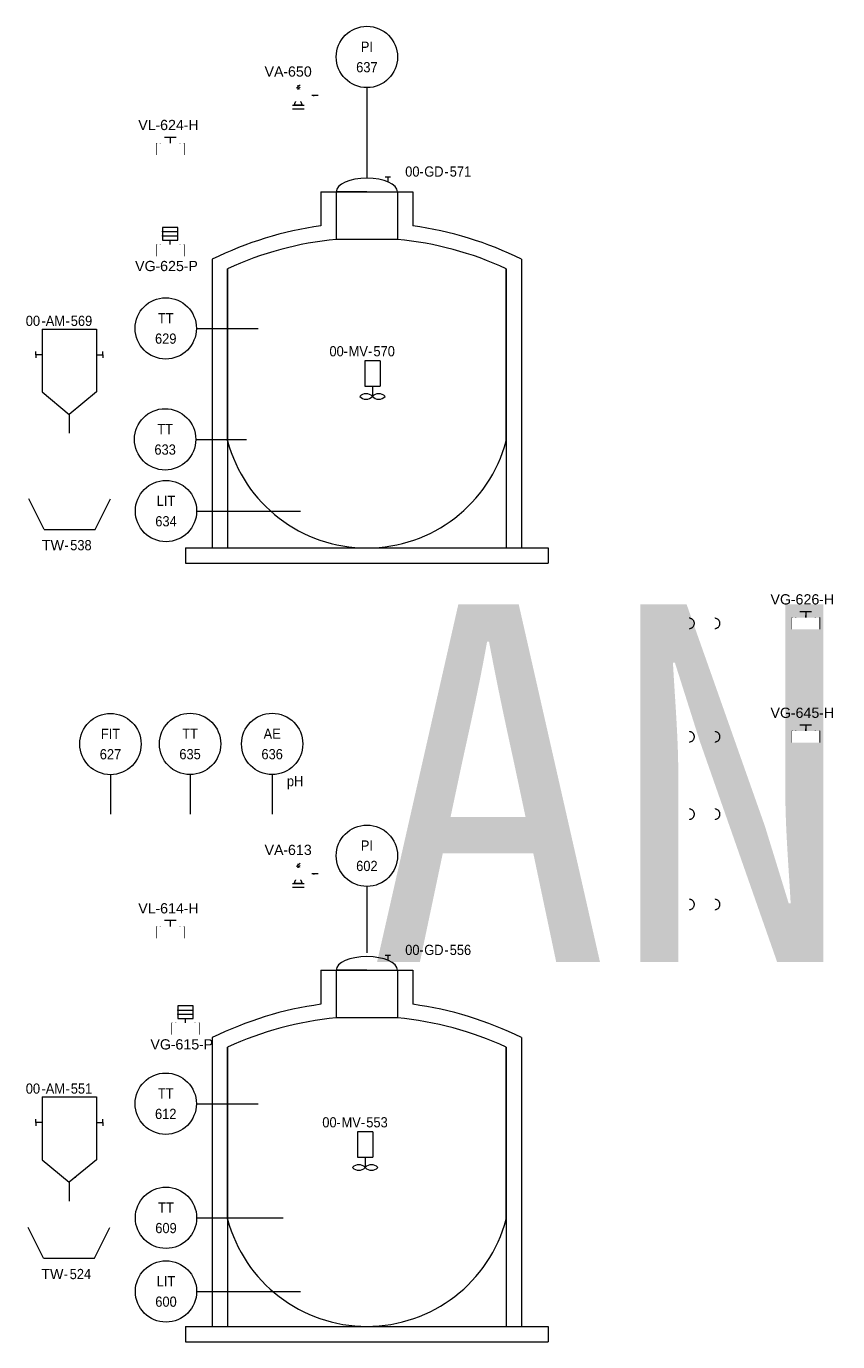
# Model space of a CAD drawing. Header units: millimetres. Extents: x 0 to 12089, y -479 to 374.
# Drawn here: x 9253.3 to 9412.1, y -61.1 to 196.4 of the extents above; entities that cross this region are included whole.
import ezdxf
from ezdxf.enums import TextEntityAlignment as Align

# ---------------------------------------------------------------- set-up
doc = ezdxf.new("R2018")
doc.units = ezdxf.units.MM
doc.header["$LTSCALE"] = 0.25
doc.set_wipeout_variables(frame=1)
doc.linetypes.add('ACAD_ISO05W100', pattern=[33, 24, -3, 0, -3, 0, -3])
for name, color, linetype, lineweight, true_color in [('equipment', 5, 'Continuous', 25, 0x0000ff), ('instrumentation', 7, 'Continuous', 25, 0xffffff), ('sludge', 7, 'ACAD_ISO05W100', 25, 0x261313), ('Text', 7, 'Continuous', 25, 0xffffff), ('unit', 1, 'Continuous', 25, 0xff0000), ('valve', 7, 'Continuous', 25, 0xffffff)]:
    doc.layers.add(name, color=color, linetype=linetype, lineweight=lineweight, true_color=true_color)
doc.styles.add('FlareSeparator$0$Organica', font='arial.ttf')
doc.styles.add('Organica', font='arial.ttf')
doc.styles.get("Standard").update_dxf_attribs({"font": 'arial.ttf'})
doc.styles.add('WasteContainer_Screeningcontainer_SB$0$Organica', font='arial.ttf')
doc.dimstyles.new('ISO-25', dxfattribs={"dimtxt": 2.5, "dimasz": 2.5, "dimexe": 1.25, "dimexo": 0.625, "dimtad": 1, "dimtxsty": 'Standard', "dimcen": 2.5, "dimadec": 0, "dimazin": 0, "dimtfac": 1, "dimtmove": 0, "dimatfit": 3, "dimfxl": 1, "dimarcsym": 0})

# ---------------------------------------------------------------- blocks, each defined once
blk = doc.blocks.new('break')
blk.add_arc((0, 0), 1, 270, 90)
blk.add_wipeout([(-0.12, -0.11), (-0.12, -0.89), (0, -1), (0.12, -0.89), (0.12, -0.11), (0, 0)])
blk.add_wipeout([(-0.12, 0.11), (-0.12, 0.89), (0, 1), (0.12, 0.89), (0.12, 0.11), (0, 0)])
blk = doc.blocks.new('digester')
at = {"lineweight": 25, "ltscale": 0.25}
for p, q in [((-9, 72.68), (-9, 66.04)), ((-9, 72.68), (9, 72.68)), ((0, 72.68), (-6, 72.68)), ((-6, 72.68), (-6, 63.38)), ((0, 72.68), (6, 72.68)), ((6, 72.68), (6, 63.38)), ((9, 72.68), (9, 66.04)), ((6, 63.38), (-6, 63.38)), ((-30.27, 59.51), (-30.27, 3)), ((30.27, 59.51), (30.27, 3)), ((-27.27, 23.98), (-27.27, 57.66)), ((-27.27, 57.66), (-27.27, 3)), ((27.27, 23.98), (27.27, 57.66)), ((27.27, 57.66), (27.27, 3)), ((-35.5, 3), (35.5, 3)), ((-35.5, 3), (-35.5, 0)), ((35.5, 3), (35.5, 0)), ((-35.5, 0), (35.5, 0))]:
    blk.add_line(p, q, dxfattribs=at)
for centre, radius, start, end in [((0.37, -2.43), 69.1, 97.7927, 116.3198), ((-0.37, -2.43), 69.1, 63.6802, 82.2073), ((0.25, -2.27), 65.95, 95.4381, 114.6631), ((-0.25, -2.27), 65.95, 65.3369, 84.5619), ((0, 31.21), 28.21, 194.8587, 345.1413)]:
    blk.add_arc(centre, radius, start, end)
at = {"style": 'Organica', "flags": 1}
for tag, p in [('HEIGHT', (0.02, -15.19)), ('DIAMETER', (0.14, -18.37)), ('LIQUIDLEVEL', (-0.01, -21.64)), ('VOLUME', (0.02, -24.88))]:
    blk.add_attdef(tag, text='', height=2, dxfattribs=at).set_placement(p, align=Align.MIDDLE_CENTER)
at = {"layer": 'Text', "lineweight": 30, "flags": 106}
blk.add_attdef('NAME1', text='', height=2.5, dxfattribs=at).set_placement((0, -8), align=Align.MIDDLE_CENTER)
blk = doc.blocks.new('*U172')
at = {"lineweight": 25, "ltscale": 0.25}
for p, q in [((3.6, 2.96), (4.6, 2.96)), ((4.1, 2.96), (4.1, 1.96)), ((-6, 0), (6, 0))]:
    blk.add_line(p, q, dxfattribs=at)
blk.add_ellipse((0, 0), major_axis=(-6, 0), ratio=0.447517, start_param=3.141593, end_param=6.283185)
at = {"char_height": 2, "width": 5.3402, "attachment_point": 6, "line_spacing_factor": 0.9, "style": 'Organica'}
for insert in [(11.1, 4), (16, 4)]:
    blk.add_mtext('{\\W0.9;-}', dxfattribs=dict(at, insert=insert))
at = {"style": 'Organica', "flags": 1}
for tag, p in [('NOTE', (18.31, 30.9)), ('NOTE_CHINESE', (18.31, 27.9)), ('MATERIAL_BODY', (18.31, 24.8)), ('MODEL', (18.42, 21.06)), ('MANUFACTURE', (18.42, 17.96)), ('UNIT_DIAMETER', (18.42, 14.96)), ('SP_DIAMETER', (18.42, 11.96)), ('PROCESSUNITAREA', (18.42, 8.38))]:
    blk.add_attdef(tag, text='', height=2, dxfattribs=at).set_placement(p, align=Align.MIDDLE_CENTER)
at = {"style": 'Organica', "width": 0.9}
for tag, p in [('AREA_CODE', (10.3, 4)), ('TAG_ID', (15, 4))]:
    blk.add_attdef(tag, text='', height=2, dxfattribs=at).set_placement(p, align=Align.MIDDLE_RIGHT)
at = {"style": 'Organica', "width": 0.9, "flags": 8}
blk.add_attdef('TAG', text='', height=2, dxfattribs=at).set_placement((18.31, 4), align=Align.MIDDLE_CENTER)
blk = doc.blocks.new('*U299')
at = {"color": 4, "lineweight": 25, "ltscale": 0.25}
blk.add_line((6, 17), (15.95, 17), dxfattribs=at)
at = {"color": 4}
blk.add_circle((0, 17), 6, dxfattribs=at)
at = {"style": 'Organica', "width": 0.9}
for tag, flags, p in [('EQUIP_TYPE', 9, (31.18, 65.35)), ('AREA_CODE', 9, (31.18, 62.35)), ('NOTE', 9, (31.18, 59.35)), ('NOTE_CHINESE', 9, (31.18, 56.35)), ('MODEL', 9, (31.18, 53.35)), ('MANUFACTURE', 9, (31.18, 50.35)), ('SPECIFICATION', 9, (31.18, 47.35)), ('DI', 9, (31.18, 44.35)), ('DO', 9, (31.18, 41.35)), ('AI', 9, (31.18, 38.35)), ('AO', 9, (31.18, 35.35)), ('PB', 9, (31.18, 32.35)), ('PO', 9, (31.18, 29.35)), ('PROCESSUNITAREA', 9, (31.18, 26.35)), ('TAG_ID', 8, (0, 19)), ('TAG', 8, (0, 15))]:
    blk.add_attdef(tag, text='', height=2, dxfattribs=dict(at, flags=flags)).set_placement(p, align=Align.MIDDLE_CENTER)
blk = doc.blocks.new('*U300')
at = {"color": 4, "lineweight": 25, "ltscale": 0.25}
blk.add_line((0, 11), (0, 3.27), dxfattribs=at)
at = {"color": 4}
blk.add_circle((0, 17), 6, dxfattribs=at)
at = {"style": 'Organica', "width": 0.9}
for tag, flags, p in [('SP_FLUID', 9, (31.18, 71.35)), ('SP_FLOW', 9, (31.18, 68.35)), ('EQUIP_TYPE', 9, (31.18, 65.35)), ('AREA_CODE', 9, (31.18, 62.35)), ('NOTE', 9, (31.18, 59.35)), ('NOTE_CHINESE', 9, (31.18, 56.35)), ('MODEL', 9, (31.18, 53.35)), ('MANUFACTURE', 9, (31.18, 50.35)), ('SPECIFICATION', 9, (31.18, 47.35)), ('DI', 9, (31.18, 44.35)), ('DO', 9, (31.18, 41.35)), ('AI', 9, (31.18, 38.35)), ('AO', 9, (31.18, 35.35)), ('PB', 9, (31.18, 32.35)), ('PO', 9, (31.18, 29.35)), ('PROCESSUNITAREA', 9, (31.18, 26.35)), ('TAG_ID', 8, (0, 19)), ('TAG', 8, (0, 15))]:
    blk.add_attdef(tag, text='', height=2, dxfattribs=dict(at, flags=flags)).set_placement(p, align=Align.MIDDLE_CENTER)
blk = doc.blocks.new('*U302')
at = {"color": 4, "lineweight": 25, "ltscale": 0.25}
blk.add_line((6, 17), (18.09, 17), dxfattribs=at)
at = {"color": 4}
blk.add_circle((0, 17), 6, dxfattribs=at)
at = {"style": 'Organica', "width": 0.9}
for tag, flags, p in [('EQUIP_TYPE', 9, (31.18, 65.35)), ('AREA_CODE', 9, (31.18, 62.35)), ('NOTE', 9, (31.18, 59.35)), ('NOTE_CHINESE', 9, (31.18, 56.35)), ('MODEL', 9, (31.18, 53.35)), ('MANUFACTURE', 9, (31.18, 50.35)), ('SPECIFICATION', 9, (31.18, 47.35)), ('DI', 9, (31.18, 44.35)), ('DO', 9, (31.18, 41.35)), ('AI', 9, (31.18, 38.35)), ('AO', 9, (31.18, 35.35)), ('PB', 9, (31.18, 32.35)), ('PO', 9, (31.18, 29.35)), ('PROCESSUNITAREA', 9, (31.18, 26.35)), ('TAG_ID', 8, (0, 19)), ('TAG', 8, (0, 15))]:
    blk.add_attdef(tag, text='', height=2, dxfattribs=dict(at, flags=flags)).set_placement(p, align=Align.MIDDLE_CENTER)
blk = doc.blocks.new('*U303')
at = {"color": 4, "lineweight": 25, "ltscale": 0.25}
blk.add_line((6, 17), (26.31, 17), dxfattribs=at)
at = {"color": 4}
blk.add_circle((0, 17), 6, dxfattribs=at)
at = {"style": 'Organica', "width": 0.9}
for tag, flags, p in [('EQUIP_TYPE', 9, (31.18, 65.35)), ('AREA_CODE', 9, (31.18, 62.35)), ('NOTE', 9, (31.18, 59.35)), ('NOTE_CHINESE', 9, (31.18, 56.35)), ('MODEL', 9, (31.18, 53.35)), ('MANUFACTURE', 9, (31.18, 50.35)), ('SPECIFICATION', 9, (31.18, 47.35)), ('DI', 9, (31.18, 44.35)), ('DO', 9, (31.18, 41.35)), ('AI', 9, (31.18, 38.35)), ('AO', 9, (31.18, 35.35)), ('PB', 9, (31.18, 32.35)), ('PO', 9, (31.18, 29.35)), ('PROCESSUNITAREA', 9, (31.18, 26.35)), ('TAG_ID', 8, (0, 19)), ('TAG', 8, (0, 15))]:
    blk.add_attdef(tag, text='', height=2, dxfattribs=dict(at, flags=flags)).set_placement(p, align=Align.MIDDLE_CENTER)
blk = doc.blocks.new('*U304')
at = {"color": 4, "lineweight": 25, "ltscale": 0.25}
blk.add_line((0, 11), (0, 3.25), dxfattribs=at)
at = {"color": 4}
blk.add_circle((0, 17), 6, dxfattribs=at)
at = {"style": 'Organica', "width": 0.9}
for tag, flags, p in [('EQUIP_TYPE', 9, (31.18, 65.35)), ('AREA_CODE', 9, (31.18, 62.35)), ('NOTE', 9, (31.18, 59.35)), ('NOTE_CHINESE', 9, (31.18, 56.35)), ('MODEL', 9, (31.18, 53.35)), ('MANUFACTURE', 9, (31.18, 50.35)), ('SPECIFICATION', 9, (31.18, 47.35)), ('DI', 9, (31.18, 44.35)), ('DO', 9, (31.18, 41.35)), ('AI', 9, (31.18, 38.35)), ('AO', 9, (31.18, 35.35)), ('PB', 9, (31.18, 32.35)), ('PO', 9, (31.18, 29.35)), ('PROCESSUNITAREA', 9, (31.18, 26.35)), ('TAG_ID', 8, (0, 19)), ('TAG', 8, (0, 15))]:
    blk.add_attdef(tag, text='', height=2, dxfattribs=dict(at, flags=flags)).set_placement(p, align=Align.MIDDLE_CENTER)
blk = doc.blocks.new('*U305')
at = {"color": 4, "lineweight": 25, "ltscale": 0.25}
blk.add_line((0, 11), (0, 3.25), dxfattribs=at)
at = {"color": 4}
blk.add_circle((0, 17), 6, dxfattribs=at)
at = {"insert": (4.49, 9.42), "char_height": 2, "width": 5.3402, "attachment_point": 5, "line_spacing_factor": 0.9, "style": 'Organica'}
blk.add_mtext('\\pxqc;{\\W0.9;pH}', dxfattribs=at)
at = {"style": 'Organica', "width": 0.9}
for tag, flags, p in [('EQUIP_TYPE', 9, (31.18, 65.35)), ('AREA_CODE', 9, (31.18, 62.35)), ('NOTE', 9, (31.18, 59.35)), ('NOTE_CHINESE', 9, (31.18, 56.35)), ('MODEL', 9, (31.18, 53.35)), ('MANUFACTURE', 9, (31.18, 50.35)), ('SPECIFICATION', 9, (31.18, 47.35)), ('DI', 9, (31.18, 44.35)), ('DO', 9, (31.18, 41.35)), ('AI', 9, (31.18, 38.35)), ('AO', 9, (31.18, 35.35)), ('PB', 9, (31.18, 32.35)), ('PO', 9, (31.18, 29.35)), ('PROCESSUNITAREA', 9, (31.18, 26.35)), ('TAG_ID', 8, (0, 19)), ('TAG', 8, (0, 15))]:
    blk.add_attdef(tag, text='', height=2, dxfattribs=dict(at, flags=flags)).set_placement(p, align=Align.MIDDLE_CENTER)
blk = doc.blocks.new('*U306')
at = {"color": 4, "lineweight": 25, "ltscale": 0.25}
blk.add_line((0, 11), (0, -6.74), dxfattribs=at)
at = {"color": 4}
blk.add_circle((0, 17), 6, dxfattribs=at)
at = {"style": 'Organica', "width": 0.9}
for tag, flags, p in [('SP_FLUID', 9, (31.18, 71.35)), ('SP_FLOW', 9, (31.18, 68.35)), ('EQUIP_TYPE', 9, (31.18, 65.35)), ('AREA_CODE', 9, (31.18, 62.35)), ('NOTE', 9, (31.18, 59.35)), ('NOTE_CHINESE', 9, (31.18, 56.35)), ('MODEL', 9, (31.18, 53.35)), ('MANUFACTURE', 9, (31.18, 50.35)), ('SPECIFICATION', 9, (31.18, 47.35)), ('DI', 9, (31.18, 44.35)), ('DO', 9, (31.18, 41.35)), ('AI', 9, (31.18, 38.35)), ('AO', 9, (31.18, 35.35)), ('PB', 9, (31.18, 32.35)), ('PO', 9, (31.18, 29.35)), ('PROCESSUNITAREA', 9, (31.18, 26.35)), ('TAG_ID', 8, (0, 19)), ('TAG', 8, (0, 15))]:
    blk.add_attdef(tag, text='', height=2, dxfattribs=dict(at, flags=flags)).set_placement(p, align=Align.MIDDLE_CENTER)
blk = doc.blocks.new('*U309')
at = {"color": 4, "lineweight": 25, "ltscale": 0.25}
blk.add_line((6, 17), (22.95, 17), dxfattribs=at)
at = {"color": 4}
blk.add_circle((0, 17), 6, dxfattribs=at)
at = {"style": 'Organica', "width": 0.9}
for tag, flags, p in [('EQUIP_TYPE', 9, (31.18, 65.35)), ('AREA_CODE', 9, (31.18, 62.35)), ('NOTE', 9, (31.18, 59.35)), ('NOTE_CHINESE', 9, (31.18, 56.35)), ('MODEL', 9, (31.18, 53.35)), ('MANUFACTURE', 9, (31.18, 50.35)), ('SPECIFICATION', 9, (31.18, 47.35)), ('DI', 9, (31.18, 44.35)), ('DO', 9, (31.18, 41.35)), ('AI', 9, (31.18, 38.35)), ('AO', 9, (31.18, 35.35)), ('PB', 9, (31.18, 32.35)), ('PO', 9, (31.18, 29.35)), ('PROCESSUNITAREA', 9, (31.18, 26.35)), ('TAG_ID', 8, (0, 19)), ('TAG', 8, (0, 15))]:
    blk.add_attdef(tag, text='', height=2, dxfattribs=dict(at, flags=flags)).set_placement(p, align=Align.MIDDLE_CENTER)
blk = doc.blocks.new('*U313')
at = {"color": 4, "lineweight": 25, "ltscale": 0.25}
blk.add_line((6, 17), (26.31, 17), dxfattribs=at)
at = {"color": 4}
blk.add_circle((0, 17), 6, dxfattribs=at)
at = {"style": 'Organica', "width": 0.9}
for tag, flags, p in [('EQUIP_TYPE', 9, (31.18, 65.35)), ('AREA_CODE', 9, (31.18, 62.35)), ('NOTE', 9, (31.18, 59.35)), ('NOTE_CHINESE', 9, (31.18, 56.35)), ('MODEL', 9, (31.18, 53.35)), ('MANUFACTURE', 9, (31.18, 50.35)), ('SPECIFICATION', 9, (31.18, 47.35)), ('DI', 9, (31.18, 44.35)), ('DO', 9, (31.18, 41.35)), ('AI', 9, (31.18, 38.35)), ('AO', 9, (31.18, 35.35)), ('PB', 9, (31.18, 32.35)), ('PO', 9, (31.18, 29.35)), ('PROCESSUNITAREA', 9, (31.18, 26.35)), ('TAG_ID', 8, (0, 19)), ('TAG', 8, (0, 15))]:
    blk.add_attdef(tag, text='', height=2, dxfattribs=dict(at, flags=flags)).set_placement(p, align=Align.MIDDLE_CENTER)
blk = doc.blocks.new('*U225')
at = {"color": 4, "lineweight": 25, "ltscale": 0.25}
blk.add_line((0, 11), (0, -2), dxfattribs=at)
at = {"color": 4}
blk.add_circle((0, 17), 6, dxfattribs=at)
at = {"style": 'Organica', "width": 0.9}
for tag, flags, p in [('SP_FLUID', 9, (31.18, 71.35)), ('SP_FLOW', 9, (31.18, 68.35)), ('EQUIP_TYPE', 9, (31.18, 65.35)), ('AREA_CODE', 9, (31.18, 62.35)), ('NOTE', 9, (31.18, 59.35)), ('NOTE_CHINESE', 9, (31.18, 56.35)), ('MODEL', 9, (31.18, 53.35)), ('MANUFACTURE', 9, (31.18, 50.35)), ('SPECIFICATION', 9, (31.18, 47.35)), ('DI', 9, (31.18, 44.35)), ('DO', 9, (31.18, 41.35)), ('AI', 9, (31.18, 38.35)), ('AO', 9, (31.18, 35.35)), ('PB', 9, (31.18, 32.35)), ('PO', 9, (31.18, 29.35)), ('PROCESSUNITAREA', 9, (31.18, 26.35)), ('TAG_ID', 8, (0, 19)), ('TAG', 8, (0, 15))]:
    blk.add_attdef(tag, text='', height=2, dxfattribs=dict(at, flags=flags)).set_placement(p, align=Align.MIDDLE_CENTER)
blk = doc.blocks.new('*U351')
at = {"lineweight": 25, "ltscale": 0.25}
for p, q in [((-5.3, 13.35), (5.3, 13.35)), ((-5.3, 13.35), (-5.3, 1.08)), ((5.3, 13.35), (5.3, 1.08)), ((-6.55, 8.36), (-6.55, 8.98)), ((-5.3, 8.36), (-6.55, 8.36)), ((-6.55, 8.36), (-6.55, 7.73)), ((5.3, 8.36), (6.55, 8.36)), ((6.55, 8.36), (6.55, 8.98)), ((6.55, 8.36), (6.55, 7.73)), ((-5.3, 1.08), (0, -3.34)), ((5.3, 1.08), (0, -3.34)), ((1.21, -2.33), (1.25, -2.33)), ((0, -3.34), (0, -7.03))]:
    blk.add_line(p, q, dxfattribs=at)
at = {"char_height": 2, "width": 5.3402, "attachment_point": 6, "line_spacing_factor": 0.9, "style": 'Organica'}
for insert in [(-4.61, 14.99), (0.09, 14.99)]:
    blk.add_mtext('{\\W0.9;-}', dxfattribs=dict(at, insert=insert))
at = {"style": 'Organica', "flags": 1}
for tag, p in [('NOTE', (24.97, 53.07)), ('NOTE_CHINESE', (24.97, 50.07)), ('MATERIAL_BODY', (24.97, 46.96)), ('INSTALLED_POWER', (24.97, 43.76)), ('CONSUMED_POWER', (24.97, 40.76)), ('MODEL', (24.97, 37.65)), ('MANUFACTURE', (24.97, 34.54)), ('SP_FLOW', (24.97, 28.54)), ('UNIT_FLOW', (24.97, 25.54)), ('PROCESSUNITAREA', (24.97, 22.15))]:
    blk.add_attdef(tag, text='', height=2, dxfattribs=at).set_placement(p, align=Align.MIDDLE_CENTER)
at = {"style": 'Organica', "width": 0.9}
for tag, p in [('AREA_CODE', (-5.71, 14.99)), ('TAG_ID', (-0.84, 14.99))]:
    blk.add_attdef(tag, text='', height=2, dxfattribs=at).set_placement(p, align=Align.MIDDLE_RIGHT)
at = {"style": 'Organica', "width": 0.9, "flags": 8}
blk.add_attdef('TAG', text='', height=2, dxfattribs=at).set_placement((2.4, 14.99), align=Align.MIDDLE_CENTER)
blk = doc.blocks.new('*U487')
at = {"lineweight": 25, "ltscale": 0.25}
for p, q in [((1, 2.5), (1, -2.5)), ((4, 2.5), (1, 2.5)), ((4, 2.5), (4, -2.5)), ((1, -2.5), (4, -2.5)), ((2.5, -2.5), (2.5, -4.5))]:
    blk.add_line(p, q, dxfattribs=at)
for centre, start, end in [((1.26, -5.67), 43.3642, 136.6358), ((1.26, -3.33), 223.3642, 316.6358), ((3.74, -5.67), 43.3642, 136.6358), ((3.74, -3.33), 223.3642, 316.6358)]:
    blk.add_arc(centre, 1.71, start, end)
at = {"char_height": 2, "width": 5.3402, "attachment_point": 6, "line_spacing_factor": 0.9, "style": 'Organica'}
for insert in [(-2.3, 4.35), (2.5, 4.35)]:
    blk.add_mtext('{\\W0.9;-}', dxfattribs=dict(at, insert=insert))
at = {"style": 'Organica', "flags": 1}
for tag, p in [('EQUIP_TYPE', (24.21, 100.23)), ('NOTE', (24.21, 97.23)), ('NOTE_CHINESE', (24.21, 94.23)), ('MATERIAL_BODY', (24.21, 91.13)), ('MATERIAL_SHAFT', (24.21, 88.13)), ('MATERIAL_BLADE', (24.21, 85.13)), ('POWER_INSTALLED', (24.21, 81.92)), ('POWER_CONSUMED', (24.21, 78.92)), ('MODEL', (24.21, 75.81)), ('MANUFACTURE', (24.21, 72.7)), ('UNIT_TANKW', (24.37, 69.45)), ('UNIT_TANKL', (24.37, 66.45)), ('UNIT_TANKD', (24.37, 63.45)), ('UNIT_TANKV', (24.37, 60.45)), ('SP_TANKW', (24.37, 57.45)), ('SP_TANKL', (24.37, 54.24)), ('SP_TANKD', (24.37, 51.13)), ('SP_TANKV', (24.37, 48.13)), ('STB_DTY', (24.55, 44.95)), ('INSTALLATION', (24.55, 41.95)), ('RUNNINGHOURS', (25.37, 38.97)), ('DI', (25.37, 35.97)), ('DO', (25.37, 32.97)), ('PB', (25.37, 23.97)), ('PO', (25.37, 20.97)), ('NUMBER_OF_UNIT', (25.37, 17.58)), ('PROCESSUNITAREA', (25.37, 13.71))]:
    blk.add_attdef(tag, text='', height=2, dxfattribs=at).set_placement(p, align=Align.MIDDLE_CENTER)
at = {"style": 'Organica', "width": 0.9}
for tag, p in [('AREA_CODE', (-3.1, 4.35)), ('TAG_ID', (1.64, 4.35))]:
    blk.add_attdef(tag, text='', height=2, dxfattribs=at).set_placement(p, align=Align.MIDDLE_RIGHT)
at = {"style": 'Organica', "width": 0.9, "flags": 8}
blk.add_attdef('TAG', text='', height=2, dxfattribs=at).set_placement((4.81, 4.35), align=Align.MIDDLE_CENTER)
blk = doc.blocks.new('*U536')
at = {"lineweight": 25, "ltscale": 0.25}
for p, q in [((0, 0), (-3, 6)), ((10, 0), (13, 6)), ((0, 0), (10, 0))]:
    blk.add_line(p, q, dxfattribs=at)
at = {"insert": (4.8, -3.09), "char_height": 2, "width": 5.3402, "attachment_point": 6, "line_spacing_factor": 0.9, "style": 'FlareSeparator$0$Organica'}
blk.add_mtext('{\\W0.9;-}', dxfattribs=at)
at = {"flags": 1}
for tag, style, p in [('NOTE', 'FlareSeparator$0$Organica', (32.34, 64.82)), ('STB_DTY', 'WasteContainer_Screeningcontainer_SB$0$Organica', (32.87, 61.29)), ('MODEL', 'WasteContainer_Screeningcontainer_SB$0$Organica', (32.87, 54.87)), ('MANUFACTURE', 'WasteContainer_Screeningcontainer_SB$0$Organica', (32.87, 51.77)), ('SP_VOLUME', 'WasteContainer_Screeningcontainer_SB$0$Organica', (32.95, 48.47)), ('EQUIP_TYPE', 'FlareSeparator$0$Organica', (33.98, 43.48)), ('NOTE_CHINESE', 'FlareSeparator$0$Organica', (33.98, 37.48)), ('STB_DTY', 'FlareSeparator$0$Organica', (33.98, 34.48)), ('MATERIAL_BODY', 'FlareSeparator$0$Organica', (33.98, 31.37)), ('MODEL', 'FlareSeparator$0$Organica', (33.98, 28.06)), ('MANUFACTURE', 'FlareSeparator$0$Organica', (33.98, 24.95)), ('SP_VOLUME', 'FlareSeparator$0$Organica', (34.06, 21.66)), ('UNIT_VOLUME', 'FlareSeparator$0$Organica', (34.06, 18.66))]:
    blk.add_attdef(tag, text='', height=2, dxfattribs=dict(at, style=style)).set_placement(p, align=Align.MIDDLE_CENTER)
at = {"style": 'FlareSeparator$0$Organica'}
blk.add_attdef('TAG_ID', text='', height=2, dxfattribs=at).set_placement((3.89, -3.09), align=Align.MIDDLE_RIGHT)
at = {"style": 'FlareSeparator$0$Organica', "width": 0.9, "flags": 8}
blk.add_attdef('TAG', text='', height=2, dxfattribs=at).set_placement((5.11, -3.09), align=Align.MIDDLE_LEFT)
blk = doc.blocks.new('*U767')
blk.add_hatch(color=256).paths.add_polyline_path([(-0.5, 0, 1), (0.5, 0, 1)])
at = {"lineweight": 25, "ltscale": 0.25}
for p, q in [((-2.67, 1.14), (-2.67, -1.14)), ((-1.9, -1.14), (-1.9, 1.14)), ((-0.46, 0.19), (-1.9, 0.76)), ((1.14, 2.29), (-1.14, 2.29)), ((0, 2.29), (0, 0)), ((0.46, 0.19), (1.9, 0.76)), ((1.9, -1.14), (1.9, 1.14)), ((2.67, 1.14), (2.67, -1.14)), ((-1.9, -0.76), (-0.46, -0.19)), ((1.9, -0.76), (0.46, -0.19))]:
    blk.add_line(p, q, dxfattribs=at)
blk.add_circle((0, 0), 0.5)
at = {"char_height": 2, "width": 5.3402, "style": 'Organica'}
for s, insert, attachment_point in [('-H', (2.6, 4.7), 4), ('-', (-1.98, 4.7), 6)]:
    blk.add_mtext(s, dxfattribs=dict(at, insert=insert, attachment_point=attachment_point))
at = {"style": 'Organica'}
for tag, flags, p in [('EQUIP_TYPE', 1, (-8.63, 62.54)), ('NOTE', 1, (-8.63, 59.54)), ('NOTE_CHINESE', 1, (-8.63, 56.54)), ('AREA_CODE', 1, (-8.63, 53.54)), ('DI', 1, (-8.63, 50.54)), ('DO', 1, (-8.63, 47.54)), ('AI', 1, (-8.63, 44.54)), ('AO', 1, (-8.63, 41.54)), ('PB', 1, (-8.63, 38.54)), ('PO', 1, (-8.63, 35.54)), ('SP_ACTUATED', 1, (-8.63, 32.54)), ('SIZE', 1, (-8.63, 23.54)), ('MATERIAL', 1, (-8.63, 19.54)), ('PRESSURE', 1, (-8.63, 15.54)), ('PROCESSUNITAREA', 1, (-8.63, 11.72)), ('TAG', 8, (0.33, 4.7))]:
    blk.add_attdef(tag, text='', height=2, dxfattribs=dict(at, flags=flags)).set_placement(p, align=Align.MIDDLE_CENTER)
blk.add_attdef('TAG_ID', text='', height=2, dxfattribs=at).set_placement((-2.86, 4.7), align=Align.MIDDLE_RIGHT)
blk.add_wipeout([(-2.67, 1.14), (2.67, 1.14), (2.67, -1.14), (-2.67, -1.14)])
blk = doc.blocks.new('*U768')
at = {"lineweight": 25, "ltscale": 0.25}
for p, q in [((1.5, 4.5), (-1.5, 4.5)), ((-1.5, 4.5), (-1.5, 2)), ((-1.5, 3.67), (1.5, 3.67)), ((-1.5, 2.83), (1.5, 2.83)), ((1.5, 2), (1.5, 4.5)), ((-2.67, 1.14), (-2.67, -1.14)), ((-1.9, -1.14), (-1.9, 1.14)), ((1.9, -0.76), (-1.9, 0.76)), ((-1.9, -0.76), (1.9, 0.76)), ((-1.5, 2), (0, 2)), ((0, 0.5), (0, 2)), ((0, 2), (1.5, 2)), ((0, 0), (0, 1.55)), ((1.9, -1.14), (1.9, 1.14)), ((2.67, 1.14), (2.67, -1.14))]:
    blk.add_line(p, q, dxfattribs=at)
for p in [(-1.5, 3.67), (-1.5, 2.83)]:
    blk.add_point(p)
at = {"char_height": 2, "width": 5.3402, "style": 'Organica'}
for s, insert, attachment_point in [('-P', (2.6, -3.05), 4), ('-', (-1.98, -3.05), 6)]:
    blk.add_mtext(s, dxfattribs=dict(at, insert=insert, attachment_point=attachment_point))
at = {"style": 'Organica'}
for tag, flags, p in [('EQUIP_TYPE', 1, (-8.63, 62.54)), ('NOTE', 1, (-8.63, 59.54)), ('NOTE_CHINESE', 1, (-8.63, 56.54)), ('AREA_CODE', 1, (-8.63, 53.54)), ('DI', 1, (-8.63, 50.54)), ('DO', 1, (-8.63, 47.54)), ('AI', 1, (-8.63, 44.54)), ('AO', 1, (-8.63, 41.54)), ('PB', 1, (-8.63, 38.54)), ('PO', 1, (-8.63, 35.54)), ('SP_ACTUATED', 1, (-8.63, 32.54)), ('SIZE', 1, (-8.63, 23.54)), ('MATERIAL', 1, (-8.63, 19.54)), ('PRESSURE', 1, (-8.63, 15.54)), ('PROCESSUNITAREA', 1, (-8.63, 11.72)), ('TAG', 8, (0.33, -3.05))]:
    blk.add_attdef(tag, text='', height=2, dxfattribs=dict(at, flags=flags)).set_placement(p, align=Align.MIDDLE_CENTER)
blk.add_attdef('TAG_ID', text='', height=2, dxfattribs=at).set_placement((-2.86, -3.05), align=Align.MIDDLE_RIGHT)
blk.add_wipeout([(-2.67, 1.14), (2.67, 1.14), (2.67, -1.14), (-2.67, -1.14)])
blk = doc.blocks.new('*U769')
at = {"lineweight": 25, "ltscale": 0.25}
for p, q in [((-2.67, 1.14), (-2.67, -1.14)), ((-1.9, -1.14), (-1.9, 1.14)), ((1.9, -0.76), (-1.9, 0.76)), ((-1.9, -0.76), (1.9, 0.76)), ((1.14, 2.29), (-1.14, 2.29)), ((0, 2.29), (0, 0)), ((0, 0), (0, 1.55)), ((1.9, -1.14), (1.9, 1.14)), ((2.67, 1.14), (2.67, -1.14))]:
    blk.add_line(p, q, dxfattribs=at)
at = {"char_height": 2, "width": 5.3402, "style": 'Organica'}
for s, insert, attachment_point in [('-H', (2.6, 4.7), 4), ('-', (-1.98, 4.7), 6)]:
    blk.add_mtext(s, dxfattribs=dict(at, insert=insert, attachment_point=attachment_point))
at = {"style": 'Organica'}
for tag, flags, p in [('EQUIP_TYPE', 1, (-8.63, 62.54)), ('NOTE', 1, (-8.63, 59.54)), ('NOTE_CHINESE', 1, (-8.63, 56.54)), ('AREA_CODE', 1, (-8.63, 53.54)), ('DI', 1, (-8.63, 50.54)), ('DO', 1, (-8.63, 47.54)), ('AI', 1, (-8.63, 44.54)), ('AO', 1, (-8.63, 41.54)), ('PB', 1, (-8.63, 38.54)), ('PO', 1, (-8.63, 35.54)), ('SP_ACTUATED', 1, (-8.63, 32.54)), ('SIZE', 1, (-8.63, 23.54)), ('MATERIAL', 1, (-8.63, 19.54)), ('PRESSURE', 1, (-8.63, 15.54)), ('PROCESSUNITAREA', 1, (-8.63, 11.72)), ('TAG', 8, (0.33, 4.7))]:
    blk.add_attdef(tag, text='', height=2, dxfattribs=dict(at, flags=flags)).set_placement(p, align=Align.MIDDLE_CENTER)
blk.add_attdef('TAG_ID', text='', height=2, dxfattribs=at).set_placement((-2.86, 4.7), align=Align.MIDDLE_RIGHT)
blk.add_wipeout([(-2.67, 1.14), (2.67, 1.14), (2.67, -1.14), (-2.67, -1.14)])
blk = doc.blocks.new('*U782')
at = {"lineweight": 25, "ltscale": 0.25}
for p, q in [((-0.36, 1.42), (0.36, 2.1)), ((-0.36, 0.93), (0.36, 1.62)), ((-0.36, 0.49), (0.36, 1.18)), ((0, 0.5), (0, 2)), ((0, 0), (0, 1.55)), ((-1.14, -1.9), (1.15, -1.9)), ((1.15, -2.66), (-1.14, -2.66))]:
    blk.add_line(p, q, dxfattribs=at)
blk.add_lwpolyline([(0, 0), (0.76, -1.9), (-0.76, -1.9)], close=True, dxfattribs=at)
blk.add_lwpolyline([(0, 0), (1.9, -0.76), (1.9, 0.76), (0, 0)], dxfattribs=at)
at = {"insert": (-1.98, 4.7), "char_height": 2, "width": 5.3402, "attachment_point": 6, "style": 'Organica'}
blk.add_mtext('-', dxfattribs=at)
at = {"style": 'Organica'}
for tag, flags, p in [('EQUIP_TYPE', 1, (-8.63, 62.54)), ('NOTE', 1, (-8.63, 59.54)), ('NOTE_CHINESE', 1, (-8.63, 56.54)), ('AREA_CODE', 1, (-8.63, 53.54)), ('DI', 1, (-8.63, 50.54)), ('DO', 1, (-8.63, 47.54)), ('AI', 1, (-8.63, 44.54)), ('AO', 1, (-8.63, 41.54)), ('PB', 1, (-8.63, 38.54)), ('PO', 1, (-8.63, 35.54)), ('SP_ACTUATED', 1, (-8.63, 32.54)), ('SIZE', 1, (-8.63, 23.54)), ('MATERIAL', 1, (-8.63, 19.54)), ('PRESSURE', 1, (-8.63, 15.54)), ('PROCESSUNITAREA', 1, (-8.63, 11.72)), ('TAG', 8, (0.33, 4.7))]:
    blk.add_attdef(tag, text='', height=2, dxfattribs=dict(at, flags=flags)).set_placement(p, align=Align.MIDDLE_CENTER)
blk.add_attdef('TAG_ID', text='', height=2, dxfattribs=at).set_placement((-2.86, 4.7), align=Align.MIDDLE_RIGHT)
blk.add_leader([(3.91, 0), (1.9, 0)], dimstyle='ISO-25', override={"dimasz": 1, "dimgap": 0.625, "dimtad": 0})
blk.add_wipeout([(-2.67, 1.14), (2.67, 1.14), (2.67, -1.14), (-2.67, -1.14)])

msp = doc.modelspace()

# ---------------------------------------------------------------- block references
at = {"layer": 'equipment'}
ref = msp.add_blockref('*U172', (9319.94, 163.93), dxfattribs=at)
ref.add_attrib('TAG', '571', dxfattribs={"layer": '0', "height": 2, "style": 'Organica', "width": 0.9}).set_placement((9338.25, 167.93), align=Align.MIDDLE_CENTER)
ref.add_attrib('AREA_CODE', '00', dxfattribs={"layer": '0', "height": 2, "style": 'Organica', "width": 0.9}).set_placement((9330.24, 167.93), align=Align.MIDDLE_RIGHT)
ref.add_attrib('TAG_ID', 'GD', dxfattribs={"layer": '0', "height": 2, "style": 'Organica', "width": 0.9}).set_placement((9334.94, 167.93), align=Align.MIDDLE_RIGHT)
ref = msp.add_blockref('*U351', (9261.69, 123.72), dxfattribs=at)
ref.add_attrib('TAG', '569', dxfattribs={"layer": '0', "height": 2, "style": 'Organica', "width": 0.9}).set_placement((9264.08, 138.71), align=Align.MIDDLE_CENTER)
ref.add_attrib('TAG_ID', 'AM', dxfattribs={"layer": '0', "height": 2, "style": 'Organica', "width": 0.9}).set_placement((9260.85, 138.71), align=Align.MIDDLE_RIGHT)
ref.add_attrib('AREA_CODE', '00', dxfattribs={"layer": '0', "height": 2, "style": 'Organica', "width": 0.9}).set_placement((9255.97, 138.71), align=Align.MIDDLE_RIGHT)
ref = msp.add_blockref('*U487', (9318.51, 128.41), dxfattribs=at)
ref.add_attrib('TAG', '570', dxfattribs={"layer": '0', "height": 2, "style": 'Organica', "width": 0.9}).set_placement((9323.32, 132.76), align=Align.MIDDLE_CENTER)
ref.add_attrib('AREA_CODE', '00', dxfattribs={"layer": '0', "height": 2, "style": 'Organica', "width": 0.9}).set_placement((9315.41, 132.76), align=Align.MIDDLE_RIGHT)
ref.add_attrib('TAG_ID', 'MV', dxfattribs={"layer": '0', "height": 2, "style": 'Organica', "width": 0.9}).set_placement((9320.14, 132.76), align=Align.MIDDLE_RIGHT)
ref = msp.add_blockref('*U536', (9256.76, 97.9), dxfattribs=at)
ref.add_attrib('TAG', '538', dxfattribs={"layer": '0', "height": 2, "style": 'FlareSeparator$0$Organica', "width": 0.9}).set_placement((9261.87, 94.81), align=Align.MIDDLE_LEFT)
ref.add_attrib('TAG_ID', 'TW', dxfattribs={"layer": '0', "height": 2, "style": 'FlareSeparator$0$Organica'}).set_placement((9260.66, 94.81), align=Align.MIDDLE_RIGHT)
ref = msp.add_blockref('*U172', (9319.94, 11.59), dxfattribs=at)
ref.add_attrib('TAG', '556', dxfattribs={"layer": '0', "height": 2, "style": 'Organica', "width": 0.9}).set_placement((9338.25, 15.59), align=Align.MIDDLE_CENTER)
ref.add_attrib('AREA_CODE', '00', dxfattribs={"layer": '0', "height": 2, "style": 'Organica', "width": 0.9}).set_placement((9330.24, 15.59), align=Align.MIDDLE_RIGHT)
ref.add_attrib('TAG_ID', 'GD', dxfattribs={"layer": '0', "height": 2, "style": 'Organica', "width": 0.9}).set_placement((9334.94, 15.59), align=Align.MIDDLE_RIGHT)
ref = msp.add_blockref('*U351', (9261.69, -26.55), dxfattribs=at)
ref.add_attrib('TAG', '551', dxfattribs={"layer": '0', "height": 2, "style": 'Organica', "width": 0.9}).set_placement((9264.08, -11.55), align=Align.MIDDLE_CENTER)
ref.add_attrib('TAG_ID', 'AM', dxfattribs={"layer": '0', "height": 2, "style": 'Organica', "width": 0.9}).set_placement((9260.85, -11.55), align=Align.MIDDLE_RIGHT)
ref.add_attrib('AREA_CODE', '00', dxfattribs={"layer": '0', "height": 2, "style": 'Organica', "width": 0.9}).set_placement((9255.97, -11.55), align=Align.MIDDLE_RIGHT)
ref = msp.add_blockref('*U487', (9317.11, -22.5), dxfattribs=at)
ref.add_attrib('TAG', '553', dxfattribs={"layer": '0', "height": 2, "style": 'Organica', "width": 0.9}).set_placement((9321.92, -18.15), align=Align.MIDDLE_CENTER)
ref.add_attrib('AREA_CODE', '00', dxfattribs={"layer": '0', "height": 2, "style": 'Organica', "width": 0.9}).set_placement((9314.01, -18.15), align=Align.MIDDLE_RIGHT)
ref.add_attrib('TAG_ID', 'MV', dxfattribs={"layer": '0', "height": 2, "style": 'Organica', "width": 0.9}).set_placement((9318.75, -18.15), align=Align.MIDDLE_RIGHT)
ref = msp.add_blockref('*U536', (9256.65, -44.76), dxfattribs=at)
ref.add_attrib('TAG', '524', dxfattribs={"layer": '0', "height": 2, "style": 'FlareSeparator$0$Organica', "width": 0.9}).set_placement((9261.77, -47.85), align=Align.MIDDLE_LEFT)
ref.add_attrib('TAG_ID', 'TW', dxfattribs={"layer": '0', "height": 2, "style": 'FlareSeparator$0$Organica'}).set_placement((9260.55, -47.85), align=Align.MIDDLE_RIGHT)
at = {"layer": 'instrumentation'}
ref = msp.add_blockref('*U306', (9319.94, 173.35), dxfattribs=at)
ref.add_attrib('TAG', '637', dxfattribs={"layer": '0', "height": 2, "style": 'Organica', "width": 0.9}).set_placement((9319.94, 188.35), align=Align.MIDDLE_CENTER)
ref.add_attrib('TAG_ID', 'PI', dxfattribs={"layer": '0', "height": 2, "style": 'Organica', "width": 0.9}).set_placement((9319.94, 192.35), align=Align.MIDDLE_CENTER)
ref = msp.add_blockref('*U302', (9280.57, 120.23), dxfattribs=at)
ref.add_attrib('TAG', '629', dxfattribs={"layer": '0', "height": 2, "style": 'Organica', "width": 0.9}).set_placement((9280.57, 135.23), align=Align.MIDDLE_CENTER)
ref.add_attrib('TAG_ID', 'TT', dxfattribs={"layer": '0', "height": 2, "style": 'Organica', "width": 0.9}).set_placement((9280.57, 139.23), align=Align.MIDDLE_CENTER)
ref = msp.add_blockref('*U299', (9280.45, 98.51), dxfattribs=at)
ref.add_attrib('TAG', '633', dxfattribs={"layer": '0', "height": 2, "style": 'Organica', "width": 0.9}).set_placement((9280.45, 113.51), align=Align.MIDDLE_CENTER)
ref.add_attrib('TAG_ID', 'TT', dxfattribs={"layer": '0', "height": 2, "style": 'Organica', "width": 0.9}).set_placement((9280.45, 117.51), align=Align.MIDDLE_CENTER)
ref = msp.add_blockref('*U303', (9280.62, 84.48), dxfattribs=at)
ref.add_attrib('TAG', '634', dxfattribs={"layer": '0', "height": 2, "style": 'Organica', "width": 0.9}).set_placement((9280.62, 99.48), align=Align.MIDDLE_CENTER)
ref.add_attrib('TAG_ID', 'LIT', dxfattribs={"layer": '0', "height": 2, "style": 'Organica', "width": 0.9}).set_placement((9280.62, 103.48), align=Align.MIDDLE_CENTER)
ref = msp.add_blockref('*U300', (9269.75, 38.88), dxfattribs=at)
ref.add_attrib('TAG', '627', dxfattribs={"layer": '0', "height": 2, "style": 'Organica', "width": 0.9}).set_placement((9269.75, 53.88), align=Align.MIDDLE_CENTER)
ref.add_attrib('TAG_ID', 'FIT', dxfattribs={"layer": '0', "height": 2, "style": 'Organica', "width": 0.9}).set_placement((9269.75, 57.88), align=Align.MIDDLE_CENTER)
ref = msp.add_blockref('*U304', (9285.33, 38.9), dxfattribs=at)
ref.add_attrib('TAG', '635', dxfattribs={"layer": '0', "height": 2, "style": 'Organica', "width": 0.9}).set_placement((9285.33, 53.9), align=Align.MIDDLE_CENTER)
ref.add_attrib('TAG_ID', 'TT', dxfattribs={"layer": '0', "height": 2, "style": 'Organica', "width": 0.9}).set_placement((9285.33, 57.9), align=Align.MIDDLE_CENTER)
ref = msp.add_blockref('*U305', (9301.4, 38.9), dxfattribs=at)
ref.add_attrib('TAG', '636', dxfattribs={"layer": '0', "height": 2, "style": 'Organica', "width": 0.9}).set_placement((9301.4, 53.9), align=Align.MIDDLE_CENTER)
ref.add_attrib('TAG_ID', 'AE', dxfattribs={"layer": '0', "height": 2, "style": 'Organica', "width": 0.9}).set_placement((9301.4, 57.9), align=Align.MIDDLE_CENTER)
ref = msp.add_blockref('*U225', (9319.94, 17.02), dxfattribs=at)
ref.add_attrib('TAG', '602', dxfattribs={"layer": '0', "height": 2, "style": 'Organica', "width": 0.9}).set_placement((9319.94, 32.02), align=Align.MIDDLE_CENTER)
ref.add_attrib('TAG_ID', 'PI', dxfattribs={"layer": '0', "height": 2, "style": 'Organica', "width": 0.9}).set_placement((9319.94, 36.02), align=Align.MIDDLE_CENTER)
ref = msp.add_blockref('*U302', (9280.57, -31.51), dxfattribs=at)
ref.add_attrib('TAG', '612', dxfattribs={"layer": '0', "height": 2, "style": 'Organica', "width": 0.9}).set_placement((9280.57, -16.51), align=Align.MIDDLE_CENTER)
ref.add_attrib('TAG_ID', 'TT', dxfattribs={"layer": '0', "height": 2, "style": 'Organica', "width": 0.9}).set_placement((9280.57, -12.51), align=Align.MIDDLE_CENTER)
ref = msp.add_blockref('*U309', (9280.62, -53.85), dxfattribs=at)
ref.add_attrib('TAG', '609', dxfattribs={"layer": '0', "height": 2, "style": 'Organica', "width": 0.9}).set_placement((9280.62, -38.85), align=Align.MIDDLE_CENTER)
ref.add_attrib('TAG_ID', 'TT', dxfattribs={"layer": '0', "height": 2, "style": 'Organica', "width": 0.9}).set_placement((9280.62, -34.85), align=Align.MIDDLE_CENTER)
ref = msp.add_blockref('*U313', (9280.62, -68.26), dxfattribs=at)
ref.add_attrib('TAG', '600', dxfattribs={"layer": '0', "height": 2, "style": 'Organica', "width": 0.9}).set_placement((9280.62, -53.26), align=Align.MIDDLE_CENTER)
ref.add_attrib('TAG_ID', 'LIT', dxfattribs={"layer": '0', "height": 2, "style": 'Organica', "width": 0.9}).set_placement((9280.62, -49.26), align=Align.MIDDLE_CENTER)
at = {"layer": 'sludge'}
for p in [(9383.04, 79.49), (9388.04, 79.49), (9383.04, 57.3), (9388.04, 57.3), (9383.04, 42.15), (9388.04, 42.15), (9383.04, 24.48), (9388.04, 24.48)]:
    msp.add_blockref('break', p, dxfattribs=at)
at = {"layer": 'unit'}
msp.add_blockref('digester', (9319.94, -61.09), dxfattribs=at)
at = {"layer": 'valve'}
ref = msp.add_blockref('*U782', (9306.49, 182.8), dxfattribs=at)
ref.add_attrib('TAG', '650', dxfattribs={"layer": '0', "height": 2, "style": 'Organica'}).set_placement((9306.82, 187.5), align=Align.MIDDLE_CENTER)
ref.add_attrib('TAG_ID', 'VA', dxfattribs={"layer": '0', "height": 2, "style": 'Organica'}).set_placement((9303.63, 187.5), align=Align.MIDDLE_RIGHT)
ref = msp.add_blockref('*U767', (9281.46, 172.33), dxfattribs=at)
ref.add_attrib('TAG', '624', dxfattribs={"layer": '0', "height": 2, "style": 'Organica'}).set_placement((9281.79, 177.04), align=Align.MIDDLE_CENTER)
ref.add_attrib('TAG_ID', 'VL', dxfattribs={"layer": '0', "height": 2, "style": 'Organica'}).set_placement((9278.6, 177.04), align=Align.MIDDLE_RIGHT)

# ---------------------------------------------------------------- next in the draw order: block references
at = {"layer": 'unit'}
ref = msp.add_blockref('digester', (9319.94, 91.25), dxfattribs=at)
lines = msp.add_mtext('ANAEROBIC DIGESTER', dxfattribs={"layer": 'Text', "insert": (9319.94, 83.25), "char_height": 70, "attachment_point": 1})
ref.add_attrib('NAME1', '', (9319.94, 83.25), dxfattribs={"flags": 104}).embed_mtext(lines)
at = {"layer": 'valve'}
ref = msp.add_blockref('*U768', (9284.46, 0.15), dxfattribs=at)
ref.add_attrib('TAG', '615', dxfattribs={"layer": '0', "height": 2, "style": 'Organica'}).set_placement((9284.79, -2.9), align=Align.MIDDLE_CENTER)
ref.add_attrib('TAG_ID', 'VG', dxfattribs={"layer": '0', "height": 2, "style": 'Organica'}).set_placement((9281.6, -2.9), align=Align.MIDDLE_RIGHT)

# ---------------------------------------------------------------- next in the draw order: block references
ref = msp.add_blockref('*U768', (9281.46, 152.49), dxfattribs=at)
ref.add_attrib('TAG', '625', dxfattribs={"layer": '0', "height": 2, "style": 'Organica'}).set_placement((9281.79, 149.44), align=Align.MIDDLE_CENTER)
ref.add_attrib('TAG_ID', 'VG', dxfattribs={"layer": '0', "height": 2, "style": 'Organica'}).set_placement((9278.6, 149.44), align=Align.MIDDLE_RIGHT)
ref = msp.add_blockref('*U769', (9405.83, 79.49), dxfattribs=at)
ref.add_attrib('TAG', '626', dxfattribs={"layer": '0', "height": 2, "style": 'Organica'}).set_placement((9406.17, 84.2), align=Align.MIDDLE_CENTER)
ref.add_attrib('TAG_ID', 'VG', dxfattribs={"layer": '0', "height": 2, "style": 'Organica'}).set_placement((9402.97, 84.2), align=Align.MIDDLE_RIGHT)
ref = msp.add_blockref('*U769', (9405.83, 57.3), dxfattribs=at)
ref.add_attrib('TAG', '645', dxfattribs={"layer": '0', "height": 2, "style": 'Organica'}).set_placement((9406.17, 62), align=Align.MIDDLE_CENTER)
ref.add_attrib('TAG_ID', 'VG', dxfattribs={"layer": '0', "height": 2, "style": 'Organica'}).set_placement((9402.97, 62), align=Align.MIDDLE_RIGHT)
ref = msp.add_blockref('*U782', (9306.49, 30.46), dxfattribs=at)
ref.add_attrib('TAG', '613', dxfattribs={"layer": '0', "height": 2, "style": 'Organica'}).set_placement((9306.82, 35.16), align=Align.MIDDLE_CENTER)
ref.add_attrib('TAG_ID', 'VA', dxfattribs={"layer": '0', "height": 2, "style": 'Organica'}).set_placement((9303.63, 35.16), align=Align.MIDDLE_RIGHT)
ref = msp.add_blockref('*U767', (9281.46, 19.02), dxfattribs=at)
ref.add_attrib('TAG', '614', dxfattribs={"layer": '0', "height": 2, "style": 'Organica'}).set_placement((9281.79, 23.73), align=Align.MIDDLE_CENTER)
ref.add_attrib('TAG_ID', 'VL', dxfattribs={"layer": '0', "height": 2, "style": 'Organica'}).set_placement((9278.6, 23.73), align=Align.MIDDLE_RIGHT)

doc.saveas('drawing.dxf')
